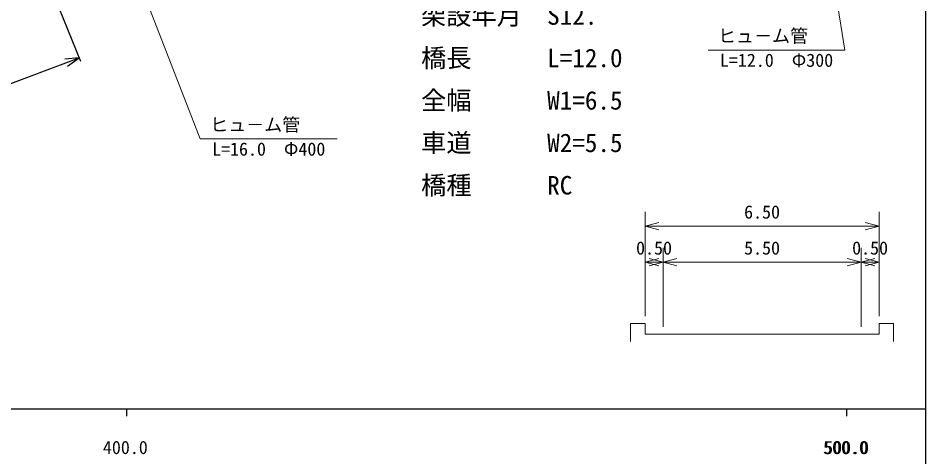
# Model space of a CAD drawing. Units: millimetres at full size, sheet at 1:1000, with parts at other scales. Extents: x 40000 to 680000, y 20000 to 380000.
# Drawn here: x 452961 to 579000, y 198357 to 259253 of the extents above; entities that cross this region are included whole.
import ezdxf
from ezdxf.enums import TextEntityAlignment as Align

# ---------------------------------------------------------------- set-up
doc = ezdxf.new("R2010")
doc.units = ezdxf.units.MM
doc.header["$LTSCALE"] = 1000
for name, color, linetype, lineweight in [('M-STR-HTXT', 7, 'Continuous', 13), ('M-STR-STRC', 7, 'Continuous', 25), ('M-TTL-BAND', 7, 'Continuous', 25)]:
    doc.layers.add(name, color=color, linetype=linetype, lineweight=lineweight)
doc.styles.add('ＭＳ ゴシック', font='')
doc.styles.get('ＭＳ ゴシック').set_extended_font_data('MS Gothic')

msp = doc.modelspace()

# ---------------------------------------------------------------- linework, layer by layer
at = {"layer": 'M-STR-HTXT'}
for p, q in [((460792, 287285), (478251, 242498)), ((562740, 285583), (567768, 254831)), ((548768, 254831), (567768, 254831)), ((478251, 242498), (497251, 242498)), ((540007, 217882), (540007, 232382)), ((572507, 217882), (572507, 232382)), ((541939, 230900), (540007, 230382)), ((572507, 230382), (570575, 230900)), ((540007, 230382), (572507, 230382)), ((540007, 230382), (541939, 229865)), ((570575, 229865), (572507, 230382)), ((542507, 216382), (542507, 227382)), ((570007, 216382), (570007, 227382)), ((541939, 225900), (540007, 225382)), ((542507, 225382), (540575, 225900)), ((544439, 225900), (542507, 225382)), ((570007, 225382), (568075, 225900)), ((571939, 225900), (570007, 225382)), ((572507, 225382), (570575, 225900)), ((540007, 225382), (542507, 225382)), ((540007, 225382), (541939, 224865)), ((540575, 224865), (542507, 225382)), ((542507, 225382), (570007, 225382)), ((542507, 225382), (544439, 224865)), ((568075, 224865), (570007, 225382)), ((570007, 225382), (572507, 225382)), ((570007, 225382), (571939, 224865)), ((570575, 224865), (572507, 225382)), ((538007, 216882), (540007, 216882)), ((538007, 216882), (538007, 214382)), ((540007, 215382), (540007, 216882)), ((572507, 215382), (572507, 216882)), ((572507, 216882), (574507, 216882)), ((574507, 216882), (574507, 214382)), ((540007, 215382), (542507, 215382)), ((542507, 215382), (570007, 215382)), ((570007, 215382), (572507, 215382))]:
    msp.add_line(p, q, dxfattribs=at)
at = {"layer": 'M-STR-STRC'}
for p, q in [((461659, 253234), (452583, 275586)), ((433885, 243455), (461454, 253741)), ((461454, 253741), (459463, 253550)), ((459825, 252580), (461454, 253741))]:
    msp.add_line(p, q, dxfattribs=at)
at = {"layer": 'M-TTL-BAND'}
for p, q in [((579000, 20000), (579000, 370000)), ((40000, 205000), (579000, 205000)), ((468000, 205000), (468000, 204000)), ((568000, 205000), (568000, 204000))]:
    msp.add_line(p, q, dxfattribs=at)

# ---------------------------------------------------------------- texts
at = {"layer": 'M-STR-HTXT', "style": 'ＭＳ ゴシック'}
for s, height, p in [('架設年月\u3000S12.', 2566, (508913, 257568)), ('ヒュ－ム管', 1833, (550143, 255331)), ('橋長\u3000\u3000\u3000L=12.0', 2566, (508913, 251677)), ('全幅\u3000\u3000\u3000W1=6.5', 2566, (508913, 245786)), ('ヒュ－ム管', 1833, (479626, 242998)), ('車道\u3000\u3000\u3000W2=5.5', 2566, (508913, 239895)), ('橋種\u3000\u3000\u3000RC', 2566, (508913, 234004))]:
    msp.add_text(s, height=height, dxfattribs=at).set_placement(p, align=Align.BOTTOM_LEFT)
for s, p in [('L=12.0\u3000Φ300', (558268, 254331)), ('L=16.0\u3000Φ400', (487751, 241998))]:
    msp.add_text(s, height=1833, dxfattribs=at).set_placement(p, align=Align.TOP_CENTER)
for s, p in [('6.50', (556257, 230882)), ('0.50', (541257, 225882)), ('5.50', (556257, 225882)), ('0.50', (571257, 225882))]:
    msp.add_text(s, height=1833, dxfattribs=at).set_placement(p, align=Align.BOTTOM_CENTER)
at = {"layer": 'M-TTL-BAND', "style": 'ＭＳ ゴシック'}
for s, p in [('400.0', (467844, 198195)), ('500.0', (567844, 198195)), ('500.0', (568000, 198195))]:
    msp.add_text(s, height=1833, dxfattribs=at).set_placement(p, align=Align.BOTTOM_CENTER)

doc.saveas('drawing.dxf')
